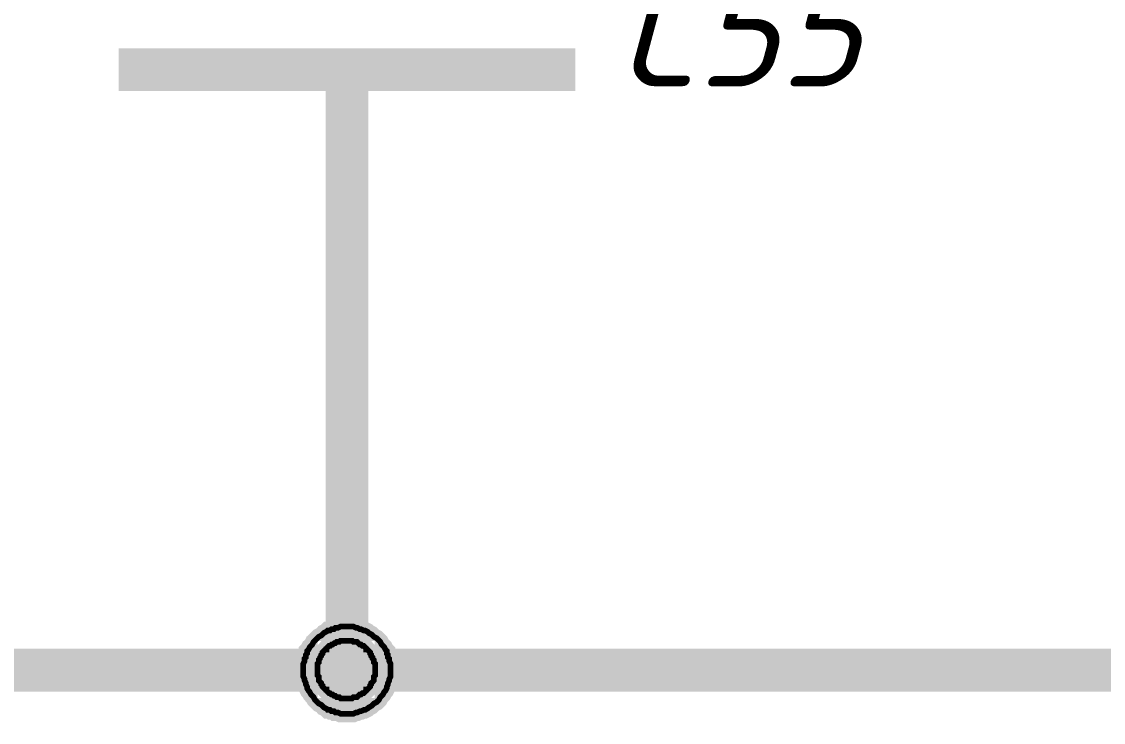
# Model space of a CAD drawing. Header units: inches. Extents: x 0 to 841, y 0 to 594.
# Drawn here: x 529.32 to 548.25, y 109.07 to 121.34 of the extents above; entities that cross this region are included whole.
import ezdxf

# ---------------------------------------------------------------- set-up
doc = ezdxf.new("R2010")
doc.units = ezdxf.units.IN
doc.layers.add('Sheet', color=255, linetype='Continuous')
doc.styles.get("Standard").update_dxf_attribs({"font": 'isocpeui.ttf'})

msp = doc.modelspace()

# ---------------------------------------------------------------- linework, layer by layer
at = {"layer": 'Sheet'}
for points in [[(531.015, 120.493, 0.749, 0.749, 0), (539.01, 120.493, 0.749, 0.749, 0)], [(535.012, 120.493, 0.749, 0.749, 0), (535.012, 114.991, 0.749, 0.749, 0)], [(535.012, 119.999, 0.3, 0.3, 0), (535.012, 114.991, 0.3, 0.3, 0)], [(535.012, 109.983, 0.749, 0.749, 0), (535.012, 114.991, 0.749, 0.749, 0)], [(534.249, 109.983, 0.3, 0.3, 0), (534.249, 110.027, 0.3, 0.3, 0), (534.249, 110.072, 0.3, 0.3, 0), (534.249, 110.095, 0.3, 0.3, 0), (534.271, 110.14, 0.3, 0.3, 0), (534.271, 110.185, 0.3, 0.3, 0), (534.294, 110.207, 0.3, 0.3, 0), (534.294, 110.252, 0.3, 0.3, 0), (534.316, 110.275, 0.3, 0.3, 0), (534.316, 110.319, 0.3, 0.3, 0), (534.339, 110.342, 0.3, 0.3, 0), (534.361, 110.387, 0.3, 0.3, 0), (534.384, 110.409, 0.3, 0.3, 0), (534.406, 110.432, 0.3, 0.3, 0), (534.428, 110.477, 0.3, 0.3, 0), (534.451, 110.499, 0.3, 0.3, 0), (534.473, 110.522, 0.3, 0.3, 0), (534.496, 110.544, 0.3, 0.3, 0), (534.518, 110.566, 0.3, 0.3, 0), (534.563, 110.589, 0.3, 0.3, 0), (534.586, 110.611, 0.3, 0.3, 0), (534.608, 110.634, 0.3, 0.3, 0), (534.653, 110.656, 0.3, 0.3, 0), (534.675, 110.679, 0.3, 0.3, 0), (534.72, 110.679, 0.3, 0.3, 0), (534.743, 110.701, 0.3, 0.3, 0), (534.788, 110.701, 0.3, 0.3, 0), (534.81, 110.724, 0.3, 0.3, 0), (534.855, 110.724, 0.3, 0.3, 0), (534.9, 110.746, 0.3, 0.3, 0), (534.923, 110.746, 0.3, 0.3, 0), (534.967, 110.746, 0.3, 0.3, 0), (535.012, 110.746, 0.3, 0.3, 0)], [(534.249, 109.983, 0.0991, 0.0991, 0), (534.249, 110.027, 0.0991, 0.0991, 0), (534.249, 110.072, 0.0991, 0.0991, 0), (534.249, 110.095, 0.0991, 0.0991, 0), (534.271, 110.14, 0.0991, 0.0991, 0), (534.271, 110.185, 0.0991, 0.0991, 0), (534.294, 110.207, 0.0991, 0.0991, 0), (534.294, 110.252, 0.0991, 0.0991, 0), (534.316, 110.275, 0.0991, 0.0991, 0), (534.316, 110.319, 0.0991, 0.0991, 0), (534.339, 110.342, 0.0991, 0.0991, 0), (534.361, 110.387, 0.0991, 0.0991, 0), (534.384, 110.409, 0.0991, 0.0991, 0), (534.406, 110.432, 0.0991, 0.0991, 0), (534.428, 110.477, 0.0991, 0.0991, 0), (534.451, 110.499, 0.0991, 0.0991, 0), (534.473, 110.522, 0.0991, 0.0991, 0), (534.496, 110.544, 0.0991, 0.0991, 0), (534.518, 110.566, 0.0991, 0.0991, 0), (534.563, 110.589, 0.0991, 0.0991, 0), (534.586, 110.611, 0.0991, 0.0991, 0), (534.608, 110.634, 0.0991, 0.0991, 0), (534.653, 110.656, 0.0991, 0.0991, 0), (534.675, 110.679, 0.0991, 0.0991, 0), (534.72, 110.679, 0.0991, 0.0991, 0), (534.743, 110.701, 0.0991, 0.0991, 0), (534.788, 110.701, 0.0991, 0.0991, 0), (534.81, 110.724, 0.0991, 0.0991, 0), (534.855, 110.724, 0.0991, 0.0991, 0), (534.9, 110.746, 0.0991, 0.0991, 0), (534.923, 110.746, 0.0991, 0.0991, 0), (534.967, 110.746, 0.0991, 0.0991, 0), (535.012, 110.746, 0.0991, 0.0991, 0)], [(535.012, 110.746, 0.3, 0.3, 0), (535.012, 110.746, 0.3, 0.3, 0)], [(535.012, 110.746, 0.3, 0.3, 0), (535.057, 110.746, 0.3, 0.3, 0), (535.08, 110.746, 0.3, 0.3, 0), (535.125, 110.746, 0.3, 0.3, 0), (535.17, 110.724, 0.3, 0.3, 0), (535.192, 110.724, 0.3, 0.3, 0), (535.237, 110.701, 0.3, 0.3, 0), (535.259, 110.701, 0.3, 0.3, 0), (535.304, 110.679, 0.3, 0.3, 0), (535.327, 110.679, 0.3, 0.3, 0), (535.372, 110.656, 0.3, 0.3, 0), (535.394, 110.634, 0.3, 0.3, 0), (535.439, 110.611, 0.3, 0.3, 0), (535.462, 110.589, 0.3, 0.3, 0), (535.484, 110.566, 0.3, 0.3, 0), (535.529, 110.544, 0.3, 0.3, 0), (535.551, 110.522, 0.3, 0.3, 0), (535.574, 110.499, 0.3, 0.3, 0), (535.596, 110.477, 0.3, 0.3, 0), (535.619, 110.432, 0.3, 0.3, 0), (535.641, 110.409, 0.3, 0.3, 0), (535.664, 110.387, 0.3, 0.3, 0), (535.686, 110.342, 0.3, 0.3, 0), (535.709, 110.319, 0.3, 0.3, 0), (535.709, 110.275, 0.3, 0.3, 0), (535.731, 110.252, 0.3, 0.3, 0), (535.731, 110.207, 0.3, 0.3, 0), (535.753, 110.185, 0.3, 0.3, 0), (535.753, 110.14, 0.3, 0.3, 0), (535.776, 110.095, 0.3, 0.3, 0), (535.776, 110.072, 0.3, 0.3, 0), (535.776, 110.027, 0.3, 0.3, 0), (535.776, 109.983, 0.3, 0.3, 0)], [(535.012, 110.746, 0.0991, 0.0991, 0), (535.012, 110.746, 0.0991, 0.0991, 0)], [(535.012, 110.746, 0.0991, 0.0991, 0), (535.057, 110.746, 0.0991, 0.0991, 0), (535.08, 110.746, 0.0991, 0.0991, 0), (535.125, 110.746, 0.0991, 0.0991, 0), (535.17, 110.724, 0.0991, 0.0991, 0), (535.192, 110.724, 0.0991, 0.0991, 0), (535.237, 110.701, 0.0991, 0.0991, 0), (535.259, 110.701, 0.0991, 0.0991, 0), (535.304, 110.679, 0.0991, 0.0991, 0), (535.327, 110.679, 0.0991, 0.0991, 0), (535.372, 110.656, 0.0991, 0.0991, 0), (535.394, 110.634, 0.0991, 0.0991, 0), (535.439, 110.611, 0.0991, 0.0991, 0), (535.462, 110.589, 0.0991, 0.0991, 0), (535.484, 110.566, 0.0991, 0.0991, 0), (535.529, 110.544, 0.0991, 0.0991, 0), (535.551, 110.522, 0.0991, 0.0991, 0), (535.574, 110.499, 0.0991, 0.0991, 0), (535.596, 110.477, 0.0991, 0.0991, 0), (535.619, 110.432, 0.0991, 0.0991, 0), (535.641, 110.409, 0.0991, 0.0991, 0), (535.664, 110.387, 0.0991, 0.0991, 0), (535.686, 110.342, 0.0991, 0.0991, 0), (535.709, 110.319, 0.0991, 0.0991, 0), (535.709, 110.275, 0.0991, 0.0991, 0), (535.731, 110.252, 0.0991, 0.0991, 0), (535.731, 110.207, 0.0991, 0.0991, 0), (535.753, 110.185, 0.0991, 0.0991, 0), (535.753, 110.14, 0.0991, 0.0991, 0), (535.776, 110.095, 0.0991, 0.0991, 0), (535.776, 110.072, 0.0991, 0.0991, 0), (535.776, 110.027, 0.0991, 0.0991, 0), (535.776, 109.983, 0.0991, 0.0991, 0)], [(534.496, 109.983, 0.3, 0.3, 0), (534.496, 110.005, 0.3, 0.3, 0), (534.496, 110.027, 0.3, 0.3, 0), (534.496, 110.072, 0.3, 0.3, 0), (534.496, 110.095, 0.3, 0.3, 0), (534.518, 110.117, 0.3, 0.3, 0), (534.518, 110.14, 0.3, 0.3, 0), (534.518, 110.162, 0.3, 0.3, 0), (534.541, 110.185, 0.3, 0.3, 0), (534.541, 110.207, 0.3, 0.3, 0), (534.563, 110.23, 0.3, 0.3, 0), (534.563, 110.252, 0.3, 0.3, 0), (534.586, 110.275, 0.3, 0.3, 0), (534.586, 110.297, 0.3, 0.3, 0), (534.608, 110.319, 0.3, 0.3, 0), (534.631, 110.342, 0.3, 0.3, 0), (534.653, 110.342, 0.3, 0.3, 0), (534.653, 110.364, 0.3, 0.3, 0), (534.675, 110.387, 0.3, 0.3, 0), (534.698, 110.409, 0.3, 0.3, 0), (534.72, 110.409, 0.3, 0.3, 0), (534.743, 110.432, 0.3, 0.3, 0), (534.765, 110.432, 0.3, 0.3, 0), (534.788, 110.454, 0.3, 0.3, 0), (534.81, 110.454, 0.3, 0.3, 0), (534.833, 110.477, 0.3, 0.3, 0), (534.855, 110.477, 0.3, 0.3, 0), (534.878, 110.477, 0.3, 0.3, 0), (534.9, 110.499, 0.3, 0.3, 0), (534.923, 110.499, 0.3, 0.3, 0), (534.967, 110.499, 0.3, 0.3, 0), (534.99, 110.499, 0.3, 0.3, 0), (535.012, 110.499, 0.3, 0.3, 0)], [(535.012, 110.499, 0.3, 0.3, 0), (535.012, 110.499, 0.3, 0.3, 0)], [(535.012, 110.499, 0.3, 0.3, 0), (535.035, 110.499, 0.3, 0.3, 0), (535.057, 110.499, 0.3, 0.3, 0), (535.08, 110.499, 0.3, 0.3, 0), (535.102, 110.499, 0.3, 0.3, 0), (535.125, 110.477, 0.3, 0.3, 0), (535.147, 110.477, 0.3, 0.3, 0), (535.192, 110.477, 0.3, 0.3, 0), (535.214, 110.454, 0.3, 0.3, 0), (535.214, 110.454, 0.3, 0.3, 0), (535.237, 110.432, 0.3, 0.3, 0), (535.259, 110.432, 0.3, 0.3, 0), (535.282, 110.409, 0.3, 0.3, 0), (535.304, 110.409, 0.3, 0.3, 0), (535.327, 110.387, 0.3, 0.3, 0), (535.349, 110.364, 0.3, 0.3, 0), (535.349, 110.342, 0.3, 0.3, 0), (535.372, 110.342, 0.3, 0.3, 0), (535.394, 110.319, 0.3, 0.3, 0), (535.417, 110.297, 0.3, 0.3, 0), (535.417, 110.275, 0.3, 0.3, 0), (535.439, 110.252, 0.3, 0.3, 0), (535.439, 110.23, 0.3, 0.3, 0), (535.462, 110.207, 0.3, 0.3, 0), (535.462, 110.185, 0.3, 0.3, 0), (535.484, 110.162, 0.3, 0.3, 0), (535.484, 110.14, 0.3, 0.3, 0), (535.484, 110.117, 0.3, 0.3, 0), (535.506, 110.095, 0.3, 0.3, 0), (535.506, 110.072, 0.3, 0.3, 0), (535.506, 110.027, 0.3, 0.3, 0), (535.506, 110.005, 0.3, 0.3, 0), (535.506, 109.983, 0.3, 0.3, 0)], [(534.496, 109.983, 0.0991, 0.0991, 0), (534.496, 110.005, 0.0991, 0.0991, 0), (534.496, 110.027, 0.0991, 0.0991, 0), (534.496, 110.072, 0.0991, 0.0991, 0), (534.496, 110.095, 0.0991, 0.0991, 0), (534.518, 110.117, 0.0991, 0.0991, 0), (534.518, 110.14, 0.0991, 0.0991, 0), (534.518, 110.162, 0.0991, 0.0991, 0), (534.541, 110.185, 0.0991, 0.0991, 0), (534.541, 110.207, 0.0991, 0.0991, 0), (534.563, 110.23, 0.0991, 0.0991, 0), (534.563, 110.252, 0.0991, 0.0991, 0), (534.586, 110.275, 0.0991, 0.0991, 0), (534.586, 110.297, 0.0991, 0.0991, 0), (534.608, 110.319, 0.0991, 0.0991, 0), (534.631, 110.342, 0.0991, 0.0991, 0), (534.653, 110.342, 0.0991, 0.0991, 0), (534.653, 110.364, 0.0991, 0.0991, 0), (534.675, 110.387, 0.0991, 0.0991, 0), (534.698, 110.409, 0.0991, 0.0991, 0), (534.72, 110.409, 0.0991, 0.0991, 0), (534.743, 110.432, 0.0991, 0.0991, 0), (534.765, 110.432, 0.0991, 0.0991, 0), (534.788, 110.454, 0.0991, 0.0991, 0), (534.81, 110.454, 0.0991, 0.0991, 0), (534.833, 110.477, 0.0991, 0.0991, 0), (534.855, 110.477, 0.0991, 0.0991, 0), (534.878, 110.477, 0.0991, 0.0991, 0), (534.9, 110.499, 0.0991, 0.0991, 0), (534.923, 110.499, 0.0991, 0.0991, 0), (534.967, 110.499, 0.0991, 0.0991, 0), (534.99, 110.499, 0.0991, 0.0991, 0), (535.012, 110.499, 0.0991, 0.0991, 0)], [(535.012, 110.499, 0.0991, 0.0991, 0), (535.012, 110.499, 0.0991, 0.0991, 0)], [(535.012, 110.499, 0.0991, 0.0991, 0), (535.035, 110.499, 0.0991, 0.0991, 0), (535.057, 110.499, 0.0991, 0.0991, 0), (535.08, 110.499, 0.0991, 0.0991, 0), (535.102, 110.499, 0.0991, 0.0991, 0), (535.125, 110.477, 0.0991, 0.0991, 0), (535.147, 110.477, 0.0991, 0.0991, 0), (535.192, 110.477, 0.0991, 0.0991, 0), (535.214, 110.454, 0.0991, 0.0991, 0), (535.214, 110.454, 0.0991, 0.0991, 0), (535.237, 110.432, 0.0991, 0.0991, 0), (535.259, 110.432, 0.0991, 0.0991, 0), (535.282, 110.409, 0.0991, 0.0991, 0), (535.304, 110.409, 0.0991, 0.0991, 0), (535.327, 110.387, 0.0991, 0.0991, 0), (535.349, 110.364, 0.0991, 0.0991, 0), (535.349, 110.342, 0.0991, 0.0991, 0), (535.372, 110.342, 0.0991, 0.0991, 0), (535.394, 110.319, 0.0991, 0.0991, 0), (535.417, 110.297, 0.0991, 0.0991, 0), (535.417, 110.275, 0.0991, 0.0991, 0), (535.439, 110.252, 0.0991, 0.0991, 0), (535.439, 110.23, 0.0991, 0.0991, 0), (535.462, 110.207, 0.0991, 0.0991, 0), (535.462, 110.185, 0.0991, 0.0991, 0), (535.484, 110.162, 0.0991, 0.0991, 0), (535.484, 110.14, 0.0991, 0.0991, 0), (535.484, 110.117, 0.0991, 0.0991, 0), (535.506, 110.095, 0.0991, 0.0991, 0), (535.506, 110.072, 0.0991, 0.0991, 0), (535.506, 110.027, 0.0991, 0.0991, 0), (535.506, 110.005, 0.0991, 0.0991, 0), (535.506, 109.983, 0.0991, 0.0991, 0)], [(520.011, 109.983, 0.749, 0.749, 0), (520.011, 109.983, 0.749, 0.749, 0), (555, 109.983, 0.749, 0.749, 0)], [(535.012, 109.219, 0.3, 0.3, 0), (534.967, 109.219, 0.3, 0.3, 0), (534.923, 109.219, 0.3, 0.3, 0), (534.9, 109.219, 0.3, 0.3, 0), (534.855, 109.241, 0.3, 0.3, 0), (534.81, 109.241, 0.3, 0.3, 0), (534.788, 109.264, 0.3, 0.3, 0), (534.743, 109.264, 0.3, 0.3, 0), (534.72, 109.286, 0.3, 0.3, 0), (534.675, 109.286, 0.3, 0.3, 0), (534.653, 109.309, 0.3, 0.3, 0), (534.608, 109.331, 0.3, 0.3, 0), (534.586, 109.354, 0.3, 0.3, 0), (534.563, 109.376, 0.3, 0.3, 0), (534.518, 109.399, 0.3, 0.3, 0), (534.496, 109.421, 0.3, 0.3, 0), (534.473, 109.444, 0.3, 0.3, 0), (534.451, 109.466, 0.3, 0.3, 0), (534.428, 109.511, 0.3, 0.3, 0), (534.406, 109.533, 0.3, 0.3, 0), (534.384, 109.556, 0.3, 0.3, 0), (534.361, 109.601, 0.3, 0.3, 0), (534.339, 109.623, 0.3, 0.3, 0), (534.316, 109.668, 0.3, 0.3, 0), (534.316, 109.691, 0.3, 0.3, 0), (534.294, 109.735, 0.3, 0.3, 0), (534.294, 109.758, 0.3, 0.3, 0), (534.271, 109.803, 0.3, 0.3, 0), (534.271, 109.825, 0.3, 0.3, 0), (534.249, 109.87, 0.3, 0.3, 0), (534.249, 109.915, 0.3, 0.3, 0), (534.249, 109.938, 0.3, 0.3, 0), (534.249, 109.983, 0.3, 0.3, 0)], [(534.249, 109.983, 0.3, 0.3, 0), (534.249, 109.983, 0.3, 0.3, 0)], [(535.012, 109.219, 0.0991, 0.0991, 0), (534.967, 109.219, 0.0991, 0.0991, 0), (534.923, 109.219, 0.0991, 0.0991, 0), (534.9, 109.219, 0.0991, 0.0991, 0), (534.855, 109.241, 0.0991, 0.0991, 0), (534.81, 109.241, 0.0991, 0.0991, 0), (534.788, 109.264, 0.0991, 0.0991, 0), (534.743, 109.264, 0.0991, 0.0991, 0), (534.72, 109.286, 0.0991, 0.0991, 0), (534.675, 109.286, 0.0991, 0.0991, 0), (534.653, 109.309, 0.0991, 0.0991, 0), (534.608, 109.331, 0.0991, 0.0991, 0), (534.586, 109.354, 0.0991, 0.0991, 0), (534.563, 109.376, 0.0991, 0.0991, 0), (534.518, 109.399, 0.0991, 0.0991, 0), (534.496, 109.421, 0.0991, 0.0991, 0), (534.473, 109.444, 0.0991, 0.0991, 0), (534.451, 109.466, 0.0991, 0.0991, 0), (534.428, 109.511, 0.0991, 0.0991, 0), (534.406, 109.533, 0.0991, 0.0991, 0), (534.384, 109.556, 0.0991, 0.0991, 0), (534.361, 109.601, 0.0991, 0.0991, 0), (534.339, 109.623, 0.0991, 0.0991, 0), (534.316, 109.668, 0.0991, 0.0991, 0), (534.316, 109.691, 0.0991, 0.0991, 0), (534.294, 109.735, 0.0991, 0.0991, 0), (534.294, 109.758, 0.0991, 0.0991, 0), (534.271, 109.803, 0.0991, 0.0991, 0), (534.271, 109.825, 0.0991, 0.0991, 0), (534.249, 109.87, 0.0991, 0.0991, 0), (534.249, 109.915, 0.0991, 0.0991, 0), (534.249, 109.938, 0.0991, 0.0991, 0), (534.249, 109.983, 0.0991, 0.0991, 0)], [(534.249, 109.983, 0.0991, 0.0991, 0), (534.249, 109.983, 0.0991, 0.0991, 0)], [(535.012, 109.488, 0.3, 0.3, 0), (534.99, 109.488, 0.3, 0.3, 0), (534.967, 109.488, 0.3, 0.3, 0), (534.923, 109.488, 0.3, 0.3, 0), (534.9, 109.488, 0.3, 0.3, 0), (534.878, 109.511, 0.3, 0.3, 0), (534.855, 109.511, 0.3, 0.3, 0), (534.833, 109.511, 0.3, 0.3, 0), (534.81, 109.533, 0.3, 0.3, 0), (534.788, 109.533, 0.3, 0.3, 0), (534.765, 109.556, 0.3, 0.3, 0), (534.743, 109.556, 0.3, 0.3, 0), (534.72, 109.578, 0.3, 0.3, 0), (534.698, 109.578, 0.3, 0.3, 0), (534.675, 109.601, 0.3, 0.3, 0), (534.653, 109.623, 0.3, 0.3, 0), (534.653, 109.646, 0.3, 0.3, 0), (534.631, 109.646, 0.3, 0.3, 0), (534.608, 109.668, 0.3, 0.3, 0), (534.586, 109.691, 0.3, 0.3, 0), (534.586, 109.713, 0.3, 0.3, 0), (534.563, 109.735, 0.3, 0.3, 0), (534.563, 109.758, 0.3, 0.3, 0), (534.541, 109.78, 0.3, 0.3, 0), (534.541, 109.78, 0.3, 0.3, 0), (534.518, 109.803, 0.3, 0.3, 0), (534.518, 109.848, 0.3, 0.3, 0), (534.518, 109.87, 0.3, 0.3, 0), (534.496, 109.893, 0.3, 0.3, 0), (534.496, 109.915, 0.3, 0.3, 0), (534.496, 109.938, 0.3, 0.3, 0), (534.496, 109.96, 0.3, 0.3, 0), (534.496, 109.983, 0.3, 0.3, 0)], [(534.496, 109.983, 0.3, 0.3, 0), (534.496, 109.983, 0.3, 0.3, 0)], [(535.012, 109.488, 0.0991, 0.0991, 0), (534.99, 109.488, 0.0991, 0.0991, 0), (534.967, 109.488, 0.0991, 0.0991, 0), (534.923, 109.488, 0.0991, 0.0991, 0), (534.9, 109.488, 0.0991, 0.0991, 0), (534.878, 109.511, 0.0991, 0.0991, 0), (534.855, 109.511, 0.0991, 0.0991, 0), (534.833, 109.511, 0.0991, 0.0991, 0), (534.81, 109.533, 0.0991, 0.0991, 0), (534.788, 109.533, 0.0991, 0.0991, 0), (534.765, 109.556, 0.0991, 0.0991, 0), (534.743, 109.556, 0.0991, 0.0991, 0), (534.72, 109.578, 0.0991, 0.0991, 0), (534.698, 109.578, 0.0991, 0.0991, 0), (534.675, 109.601, 0.0991, 0.0991, 0), (534.653, 109.623, 0.0991, 0.0991, 0), (534.653, 109.646, 0.0991, 0.0991, 0), (534.631, 109.646, 0.0991, 0.0991, 0), (534.608, 109.668, 0.0991, 0.0991, 0), (534.586, 109.691, 0.0991, 0.0991, 0), (534.586, 109.713, 0.0991, 0.0991, 0), (534.563, 109.735, 0.0991, 0.0991, 0), (534.563, 109.758, 0.0991, 0.0991, 0), (534.541, 109.78, 0.0991, 0.0991, 0), (534.541, 109.78, 0.0991, 0.0991, 0), (534.518, 109.803, 0.0991, 0.0991, 0), (534.518, 109.848, 0.0991, 0.0991, 0), (534.518, 109.87, 0.0991, 0.0991, 0), (534.496, 109.893, 0.0991, 0.0991, 0), (534.496, 109.915, 0.0991, 0.0991, 0), (534.496, 109.938, 0.0991, 0.0991, 0), (534.496, 109.96, 0.0991, 0.0991, 0), (534.496, 109.983, 0.0991, 0.0991, 0)], [(534.496, 109.983, 0.0991, 0.0991, 0), (534.496, 109.983, 0.0991, 0.0991, 0)], [(535.776, 109.983, 0.3, 0.3, 0), (535.776, 109.938, 0.3, 0.3, 0), (535.776, 109.915, 0.3, 0.3, 0), (535.776, 109.87, 0.3, 0.3, 0), (535.753, 109.825, 0.3, 0.3, 0), (535.753, 109.803, 0.3, 0.3, 0), (535.731, 109.758, 0.3, 0.3, 0), (535.731, 109.735, 0.3, 0.3, 0), (535.709, 109.691, 0.3, 0.3, 0), (535.709, 109.668, 0.3, 0.3, 0), (535.686, 109.623, 0.3, 0.3, 0), (535.664, 109.601, 0.3, 0.3, 0), (535.641, 109.556, 0.3, 0.3, 0), (535.619, 109.533, 0.3, 0.3, 0), (535.596, 109.511, 0.3, 0.3, 0), (535.574, 109.466, 0.3, 0.3, 0), (535.551, 109.444, 0.3, 0.3, 0), (535.529, 109.421, 0.3, 0.3, 0), (535.484, 109.399, 0.3, 0.3, 0), (535.462, 109.376, 0.3, 0.3, 0), (535.439, 109.354, 0.3, 0.3, 0), (535.394, 109.331, 0.3, 0.3, 0), (535.372, 109.309, 0.3, 0.3, 0), (535.327, 109.286, 0.3, 0.3, 0), (535.304, 109.286, 0.3, 0.3, 0), (535.259, 109.264, 0.3, 0.3, 0), (535.237, 109.264, 0.3, 0.3, 0), (535.192, 109.241, 0.3, 0.3, 0), (535.17, 109.241, 0.3, 0.3, 0), (535.125, 109.219, 0.3, 0.3, 0), (535.08, 109.219, 0.3, 0.3, 0), (535.057, 109.219, 0.3, 0.3, 0), (535.012, 109.219, 0.3, 0.3, 0)], [(535.506, 109.983, 0.3, 0.3, 0), (535.506, 109.96, 0.3, 0.3, 0), (535.506, 109.938, 0.3, 0.3, 0), (535.506, 109.915, 0.3, 0.3, 0), (535.506, 109.893, 0.3, 0.3, 0), (535.484, 109.87, 0.3, 0.3, 0), (535.484, 109.848, 0.3, 0.3, 0), (535.484, 109.803, 0.3, 0.3, 0), (535.462, 109.78, 0.3, 0.3, 0), (535.462, 109.78, 0.3, 0.3, 0), (535.439, 109.758, 0.3, 0.3, 0), (535.439, 109.735, 0.3, 0.3, 0), (535.417, 109.713, 0.3, 0.3, 0), (535.417, 109.691, 0.3, 0.3, 0), (535.394, 109.668, 0.3, 0.3, 0), (535.372, 109.646, 0.3, 0.3, 0), (535.349, 109.646, 0.3, 0.3, 0), (535.349, 109.623, 0.3, 0.3, 0), (535.327, 109.601, 0.3, 0.3, 0), (535.304, 109.578, 0.3, 0.3, 0), (535.282, 109.578, 0.3, 0.3, 0), (535.259, 109.556, 0.3, 0.3, 0), (535.237, 109.556, 0.3, 0.3, 0), (535.214, 109.533, 0.3, 0.3, 0), (535.214, 109.533, 0.3, 0.3, 0), (535.192, 109.511, 0.3, 0.3, 0), (535.147, 109.511, 0.3, 0.3, 0), (535.125, 109.511, 0.3, 0.3, 0), (535.102, 109.488, 0.3, 0.3, 0), (535.08, 109.488, 0.3, 0.3, 0), (535.057, 109.488, 0.3, 0.3, 0), (535.035, 109.488, 0.3, 0.3, 0), (535.012, 109.488, 0.3, 0.3, 0)], [(535.776, 109.983, 0.0991, 0.0991, 0), (535.776, 109.938, 0.0991, 0.0991, 0), (535.776, 109.915, 0.0991, 0.0991, 0), (535.776, 109.87, 0.0991, 0.0991, 0), (535.753, 109.825, 0.0991, 0.0991, 0), (535.753, 109.803, 0.0991, 0.0991, 0), (535.731, 109.758, 0.0991, 0.0991, 0), (535.731, 109.735, 0.0991, 0.0991, 0), (535.709, 109.691, 0.0991, 0.0991, 0), (535.709, 109.668, 0.0991, 0.0991, 0), (535.686, 109.623, 0.0991, 0.0991, 0), (535.664, 109.601, 0.0991, 0.0991, 0), (535.641, 109.556, 0.0991, 0.0991, 0), (535.619, 109.533, 0.0991, 0.0991, 0), (535.596, 109.511, 0.0991, 0.0991, 0), (535.574, 109.466, 0.0991, 0.0991, 0), (535.551, 109.444, 0.0991, 0.0991, 0), (535.529, 109.421, 0.0991, 0.0991, 0), (535.484, 109.399, 0.0991, 0.0991, 0), (535.462, 109.376, 0.0991, 0.0991, 0), (535.439, 109.354, 0.0991, 0.0991, 0), (535.394, 109.331, 0.0991, 0.0991, 0), (535.372, 109.309, 0.0991, 0.0991, 0), (535.327, 109.286, 0.0991, 0.0991, 0), (535.304, 109.286, 0.0991, 0.0991, 0), (535.259, 109.264, 0.0991, 0.0991, 0), (535.237, 109.264, 0.0991, 0.0991, 0), (535.192, 109.241, 0.0991, 0.0991, 0), (535.17, 109.241, 0.0991, 0.0991, 0), (535.125, 109.219, 0.0991, 0.0991, 0), (535.08, 109.219, 0.0991, 0.0991, 0), (535.057, 109.219, 0.0991, 0.0991, 0), (535.012, 109.219, 0.0991, 0.0991, 0)], [(535.506, 109.983, 0.0991, 0.0991, 0), (535.506, 109.96, 0.0991, 0.0991, 0), (535.506, 109.938, 0.0991, 0.0991, 0), (535.506, 109.915, 0.0991, 0.0991, 0), (535.506, 109.893, 0.0991, 0.0991, 0), (535.484, 109.87, 0.0991, 0.0991, 0), (535.484, 109.848, 0.0991, 0.0991, 0), (535.484, 109.803, 0.0991, 0.0991, 0), (535.462, 109.78, 0.0991, 0.0991, 0), (535.462, 109.78, 0.0991, 0.0991, 0), (535.439, 109.758, 0.0991, 0.0991, 0), (535.439, 109.735, 0.0991, 0.0991, 0), (535.417, 109.713, 0.0991, 0.0991, 0), (535.417, 109.691, 0.0991, 0.0991, 0), (535.394, 109.668, 0.0991, 0.0991, 0), (535.372, 109.646, 0.0991, 0.0991, 0), (535.349, 109.646, 0.0991, 0.0991, 0), (535.349, 109.623, 0.0991, 0.0991, 0), (535.327, 109.601, 0.0991, 0.0991, 0), (535.304, 109.578, 0.0991, 0.0991, 0), (535.282, 109.578, 0.0991, 0.0991, 0), (535.259, 109.556, 0.0991, 0.0991, 0), (535.237, 109.556, 0.0991, 0.0991, 0), (535.214, 109.533, 0.0991, 0.0991, 0), (535.214, 109.533, 0.0991, 0.0991, 0), (535.192, 109.511, 0.0991, 0.0991, 0), (535.147, 109.511, 0.0991, 0.0991, 0), (535.125, 109.511, 0.0991, 0.0991, 0), (535.102, 109.488, 0.0991, 0.0991, 0), (535.08, 109.488, 0.0991, 0.0991, 0), (535.057, 109.488, 0.0991, 0.0991, 0), (535.035, 109.488, 0.0991, 0.0991, 0), (535.012, 109.488, 0.0991, 0.0991, 0)], [(535.506, 109.983, 0.3, 0.3, 0), (535.506, 109.983, 0.3, 0.3, 0), (535.506, 109.983, 0.3, 0.3, 0), (535.506, 109.983, 0.3, 0.3, 0), (535.506, 109.983, 0.3, 0.3, 0), (535.506, 109.983, 0.3, 0.3, 0), (535.506, 109.983, 0.3, 0.3, 0), (535.506, 109.983, 0.3, 0.3, 0), (535.506, 109.983, 0.3, 0.3, 0), (535.506, 109.983, 0.3, 0.3, 0), (535.506, 109.983, 0.3, 0.3, 0), (535.506, 109.983, 0.3, 0.3, 0), (535.506, 109.983, 0.3, 0.3, 0), (535.506, 109.983, 0.3, 0.3, 0), (535.506, 109.983, 0.3, 0.3, 0), (535.506, 109.983, 0.3, 0.3, 0), (535.506, 109.983, 0.3, 0.3, 0), (535.506, 109.983, 0.3, 0.3, 0), (535.506, 109.983, 0.3, 0.3, 0), (535.506, 109.983, 0.3, 0.3, 0), (535.506, 109.983, 0.3, 0.3, 0), (535.506, 109.983, 0.3, 0.3, 0), (535.506, 109.983, 0.3, 0.3, 0), (535.506, 109.983, 0.3, 0.3, 0), (535.506, 109.983, 0.3, 0.3, 0), (535.506, 109.983, 0.3, 0.3, 0), (535.506, 109.983, 0.3, 0.3, 0), (535.506, 109.983, 0.3, 0.3, 0), (535.506, 109.983, 0.3, 0.3, 0), (535.506, 109.983, 0.3, 0.3, 0), (535.506, 109.983, 0.3, 0.3, 0), (535.506, 109.983, 0.3, 0.3, 0), (535.506, 109.983, 0.3, 0.3, 0)], [(535.506, 109.983, 0.3, 0.3, 0), (535.506, 109.983, 0.3, 0.3, 0)], [(535.506, 109.983, 0.0991, 0.0991, 0), (535.506, 109.983, 0.0991, 0.0991, 0), (535.506, 109.983, 0.0991, 0.0991, 0), (535.506, 109.983, 0.0991, 0.0991, 0), (535.506, 109.983, 0.0991, 0.0991, 0), (535.506, 109.983, 0.0991, 0.0991, 0), (535.506, 109.983, 0.0991, 0.0991, 0), (535.506, 109.983, 0.0991, 0.0991, 0), (535.506, 109.983, 0.0991, 0.0991, 0), (535.506, 109.983, 0.0991, 0.0991, 0), (535.506, 109.983, 0.0991, 0.0991, 0), (535.506, 109.983, 0.0991, 0.0991, 0), (535.506, 109.983, 0.0991, 0.0991, 0), (535.506, 109.983, 0.0991, 0.0991, 0), (535.506, 109.983, 0.0991, 0.0991, 0), (535.506, 109.983, 0.0991, 0.0991, 0), (535.506, 109.983, 0.0991, 0.0991, 0), (535.506, 109.983, 0.0991, 0.0991, 0), (535.506, 109.983, 0.0991, 0.0991, 0), (535.506, 109.983, 0.0991, 0.0991, 0), (535.506, 109.983, 0.0991, 0.0991, 0), (535.506, 109.983, 0.0991, 0.0991, 0), (535.506, 109.983, 0.0991, 0.0991, 0), (535.506, 109.983, 0.0991, 0.0991, 0), (535.506, 109.983, 0.0991, 0.0991, 0), (535.506, 109.983, 0.0991, 0.0991, 0), (535.506, 109.983, 0.0991, 0.0991, 0), (535.506, 109.983, 0.0991, 0.0991, 0), (535.506, 109.983, 0.0991, 0.0991, 0), (535.506, 109.983, 0.0991, 0.0991, 0), (535.506, 109.983, 0.0991, 0.0991, 0), (535.506, 109.983, 0.0991, 0.0991, 0), (535.506, 109.983, 0.0991, 0.0991, 0)], [(535.506, 109.983, 0.0991, 0.0991, 0), (535.506, 109.983, 0.0991, 0.0991, 0)], [(535.776, 109.983, 0.3, 0.3, 0), (535.776, 109.983, 0.3, 0.3, 0), (535.776, 109.983, 0.3, 0.3, 0), (535.776, 109.983, 0.3, 0.3, 0), (535.776, 109.983, 0.3, 0.3, 0), (535.776, 109.983, 0.3, 0.3, 0), (535.776, 109.983, 0.3, 0.3, 0), (535.776, 109.983, 0.3, 0.3, 0), (535.776, 109.983, 0.3, 0.3, 0), (535.776, 109.983, 0.3, 0.3, 0), (535.776, 109.983, 0.3, 0.3, 0), (535.776, 109.983, 0.3, 0.3, 0), (535.776, 109.983, 0.3, 0.3, 0), (535.776, 109.983, 0.3, 0.3, 0), (535.776, 109.983, 0.3, 0.3, 0), (535.776, 109.983, 0.3, 0.3, 0), (535.776, 109.983, 0.3, 0.3, 0), (535.776, 109.983, 0.3, 0.3, 0), (535.776, 109.983, 0.3, 0.3, 0), (535.776, 109.983, 0.3, 0.3, 0), (535.776, 109.983, 0.3, 0.3, 0), (535.776, 109.983, 0.3, 0.3, 0), (535.776, 109.983, 0.3, 0.3, 0), (535.776, 109.983, 0.3, 0.3, 0), (535.776, 109.983, 0.3, 0.3, 0), (535.776, 109.983, 0.3, 0.3, 0), (535.776, 109.983, 0.3, 0.3, 0), (535.776, 109.983, 0.3, 0.3, 0), (535.776, 109.983, 0.3, 0.3, 0), (535.776, 109.983, 0.3, 0.3, 0), (535.776, 109.983, 0.3, 0.3, 0), (535.776, 109.983, 0.3, 0.3, 0), (535.776, 109.983, 0.3, 0.3, 0)], [(535.776, 109.983, 0.3, 0.3, 0), (535.776, 109.983, 0.3, 0.3, 0)], [(535.776, 109.983, 0.0991, 0.0991, 0), (535.776, 109.983, 0.0991, 0.0991, 0), (535.776, 109.983, 0.0991, 0.0991, 0), (535.776, 109.983, 0.0991, 0.0991, 0), (535.776, 109.983, 0.0991, 0.0991, 0), (535.776, 109.983, 0.0991, 0.0991, 0), (535.776, 109.983, 0.0991, 0.0991, 0), (535.776, 109.983, 0.0991, 0.0991, 0), (535.776, 109.983, 0.0991, 0.0991, 0), (535.776, 109.983, 0.0991, 0.0991, 0), (535.776, 109.983, 0.0991, 0.0991, 0), (535.776, 109.983, 0.0991, 0.0991, 0), (535.776, 109.983, 0.0991, 0.0991, 0), (535.776, 109.983, 0.0991, 0.0991, 0), (535.776, 109.983, 0.0991, 0.0991, 0), (535.776, 109.983, 0.0991, 0.0991, 0), (535.776, 109.983, 0.0991, 0.0991, 0), (535.776, 109.983, 0.0991, 0.0991, 0), (535.776, 109.983, 0.0991, 0.0991, 0), (535.776, 109.983, 0.0991, 0.0991, 0), (535.776, 109.983, 0.0991, 0.0991, 0), (535.776, 109.983, 0.0991, 0.0991, 0), (535.776, 109.983, 0.0991, 0.0991, 0), (535.776, 109.983, 0.0991, 0.0991, 0), (535.776, 109.983, 0.0991, 0.0991, 0), (535.776, 109.983, 0.0991, 0.0991, 0), (535.776, 109.983, 0.0991, 0.0991, 0), (535.776, 109.983, 0.0991, 0.0991, 0), (535.776, 109.983, 0.0991, 0.0991, 0), (535.776, 109.983, 0.0991, 0.0991, 0), (535.776, 109.983, 0.0991, 0.0991, 0), (535.776, 109.983, 0.0991, 0.0991, 0), (535.776, 109.983, 0.0991, 0.0991, 0)], [(535.776, 109.983, 0.0991, 0.0991, 0), (535.776, 109.983, 0.0991, 0.0991, 0)]]:
    msp.add_lwpolyline(points, format="xyseb", dxfattribs=at)
msp.add_lwpolyline([(534.746, 110, 0.508, 0.508, 1), (535.254, 110, 0.508, 0.508, 1)], format="xyseb", close=True, dxfattribs=at)

# ---------------------------------------------------------------- texts
msp.add_text('C55', height=1.9764, dxfattribs=at).set_placement((539.706, 120.201))

doc.saveas('drawing.dxf')
